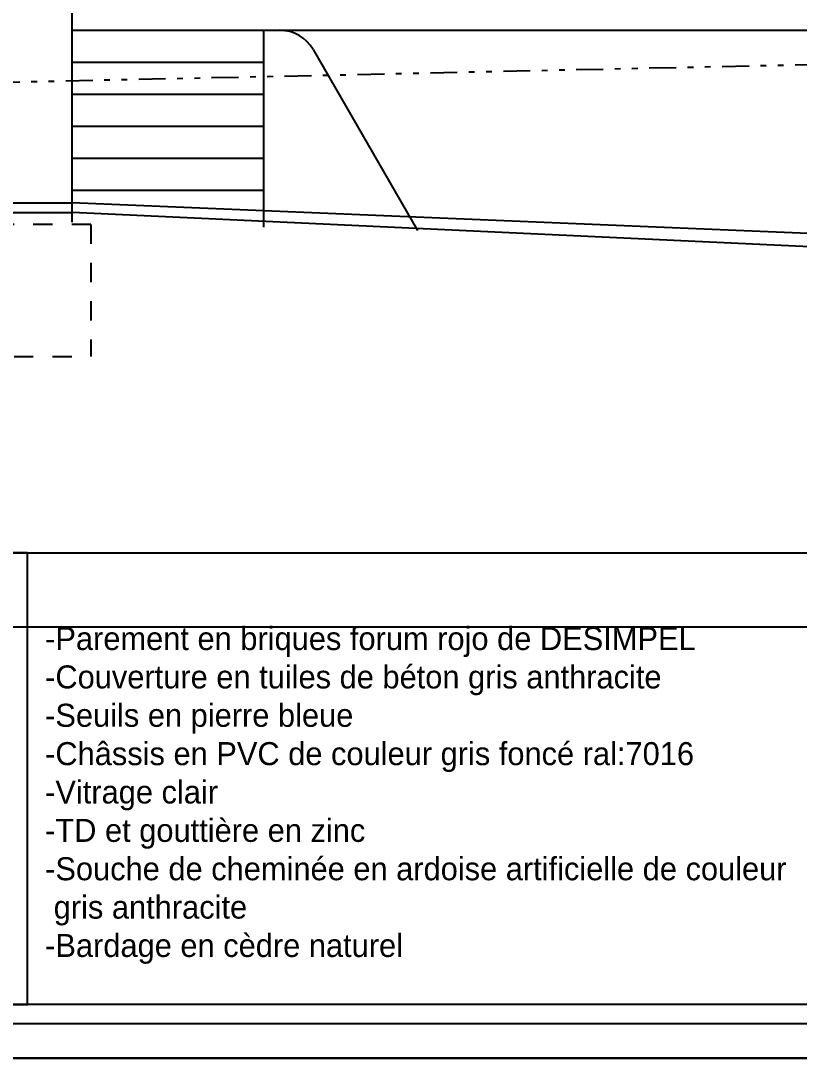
# Model space of a CAD drawing. Header units: millimetres. Extents: x -44462 to 306987, y -116160 to 12874.
# Drawn here: x -9615 to -9209, y -58393 to -57852 of the extents above; entities that cross this region are included whole.
import ezdxf

# ---------------------------------------------------------------- set-up
doc = ezdxf.new("R2010")
doc.units = ezdxf.units.MM
doc.linetypes.add('DCAD_Phantom', pattern=[38, 14, -6, 3, -6, 3, -6])
doc.linetypes.add('TRAIT_4', pattern=[20, 10, -10])
for name, color, linetype in [('BLANC', 7, 'Continuous'), ('chassis fen.portes', 1, 'Continuous'), ('D_______TX', 2, 'Continuous'), ('piontillé', 115, 'TRAIT_4'), ('ROUGE', 1, 'Continuous'), ('TEXTE', 1, 'Continuous')]:
    doc.layers.add(name, color=color, linetype=linetype)
doc.styles.add('CENTURY GOTHIC', font='GOTHIC.TTF')

# ---------------------------------------------------------------- blocks, each defined once
blk = doc.blocks.new('PETIT CARTOUCHE_HOR')
at = {"color": 1}
blk.add_line((0, 0), (-2090, 0), dxfattribs=at)
at = {"layer": 'chassis fen.portes', "color": 5, "linetype": 'Continuous'}
blk.add_line((-233.46, 28), (-2071.31, 28), dxfattribs=at)
at = {"layer": 'chassis fen.portes', "color": 2, "linetype": 'Continuous'}
blk.add_line((-223.46, 18), (-2081.31, 18), dxfattribs=at)
at = {"layer": 'chassis fen.portes', "color": 1, "linetype": 'Continuous'}
blk.add_line((-2100, 0), (-86.26, 0), dxfattribs=at)
at = {"style": 'CENTURY GOTHIC'}
for tag, p, height in [('DATE', (-210.16, 171.36), 20), ('DOSSIERN°', (-210.16, 111.51), 20), ('COMMENTAIRE', (-210.16, 95.35), 12), ('COMMENTAIRESUITE', (-210.16, 79.7), 12), ('FEUILLEN°', (-221.99, 32.69), 20), ('TOTALFEUILLES', (-181.65, 32.69), 20), ('ÉCH.', (-103.23, 32.69), 12)]:
    blk.add_attdef(tag, p, '', height=height, dxfattribs=at)

msp = doc.modelspace()

# ---------------------------------------------------------------- linework, layer by layer
at = {"layer": 'BLANC'}
for p, q in [((-10208.13, -57947.16), (-9588.13, -57947.16)), ((-9023.52, -57970.63), (-9588.13, -57947.16)), ((-10210.2, -57952.16), (-9587.72, -57952.16)), ((-9150.7, -57972.6), (-9587.72, -57952.16))]:
    msp.add_line(p, q, dxfattribs=at)
at = {"layer": 'D_______TX', "color": 8, "linetype": 'Continuous'}
for points in [[(-9611.17, -58129.55), (-9732.04, -58129.55), (-9732.04, -58365.09), (-9611.17, -58365.09)], [(-9732.04, -58129.55), (-9150.7, -58129.55), (-9150.7, -58168.27), (-9732.04, -58168.27)], [(-9611.17, -58129.55), (-9150.7, -58129.55), (-9150.7, -58365.09), (-9611.17, -58365.09)]]:
    msp.add_lwpolyline(points, close=True, dxfattribs=at)
at = {"layer": 'piontillé'}
for p, q in [((-9588.13, -57947.16), (-9588.13, -57958.43)), ((-9578.13, -57958.43), (-10298.13, -57958.43)), ((-9578.13, -57958.43), (-9578.13, -58027.16)), ((-10298.13, -58027.16), (-9578.13, -58027.16))]:
    msp.add_line(p, q, dxfattribs=at)
at = {"layer": 'ROUGE'}
for p, q in [((-9588.13, -57343.23), (-9588.13, -57947.16)), ((-9588.13, -57857.16), (-9160.36, -57857.16)), ((-9488.13, -57857.16), (-9488.13, -57881.22)), ((-9488.13, -57857.16), (-9479.68, -57857.16)), ((-9462.36, -57867.16), (-9407.91, -57961.46)), ((-9588.13, -57873.83), (-9488.13, -57873.83)), ((-9488.13, -57881.22), (-9488.13, -57959.83)), ((-9588.13, -57890.5), (-9488.13, -57890.5)), ((-9588.13, -57907.16), (-9488.13, -57907.16)), ((-9588.13, -57923.83), (-9488.13, -57923.83)), ((-9588.13, -57940.5), (-9488.13, -57940.5))]:
    msp.add_line(p, q, dxfattribs=at)
at = {"layer": 'ROUGE', "linetype": 'DCAD_Phantom'}
msp.add_line((-9667.17, -57885.17), (-9167.74, -57874.16), dxfattribs=at)
at = {"layer": 'ROUGE'}
msp.add_arc((-9479.68, -57877.16), 20, 30, 90, dxfattribs=at)

# ---------------------------------------------------------------- block references
at = {"color": 1}
msp.add_blockref('PETIT CARTOUCHE_HOR', (-8917.24, -58393.1), dxfattribs=at)

# ---------------------------------------------------------------- texts
at = {"layer": 'TEXTE', "insert": (-9601.96, -58168.27), "char_height": 12, "width": 751.1492, "attachment_point": 1, "style": 'CENTURY GOTHIC'}
msp.add_mtext('-Parement en briques forum rojo de DESIMPEL\\P-Couverture en tuiles de béton gris anthracite\\P-Seuils en pierre bleue\\P-Châssis en PVC de couleur gris foncé ral:7016\\P-Vitrage clair  \\P-TD et gouttière en zinc\\P-Souche de cheminée en ardoise artificielle de couleur \\P gris anthracite\\P-Bardage en cèdre naturel', dxfattribs=at)

doc.saveas('drawing.dxf')
